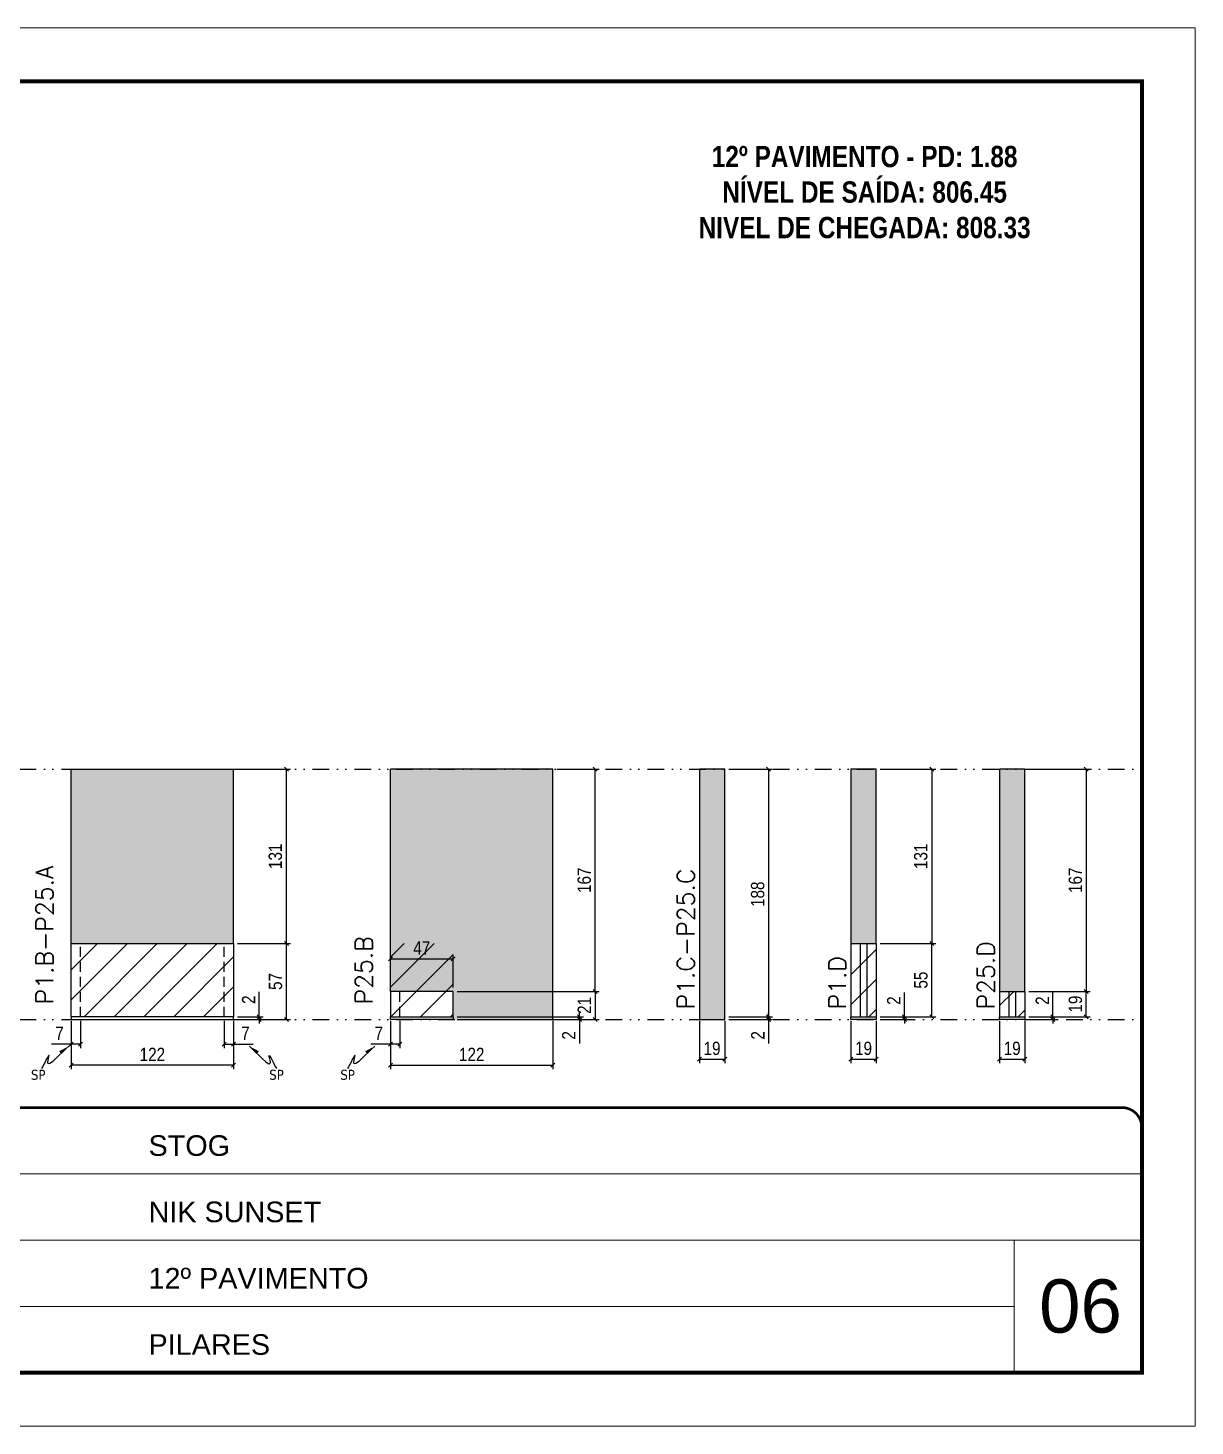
# Model space of a CAD drawing. Extents: x 808 to 7089, y -98 to 17032.
# Drawn here: x 3015 to 3892, y 14834 to 15884 of the extents above; entities that cross this region are included whole.
import ezdxf

# ---------------------------------------------------------------- set-up
doc = ezdxf.new("R2010")
doc.units = 0
for name, pattern in [('CONTINUO', [0]), ('DASHED', [0.75, 0.5, -0.25]), ('DIVIDE2', [0.625, 0.25, -0.125, 0, -0.125, 0, -0.125]), ('HIDDEN', [0.375, 0.25, -0.125])]:
    doc.linetypes.add(name, pattern=pattern)
for name, color, linetype, lineweight in [('CARIMBO', 255, 'Continuous', 9), ('Folhas', 255, 'Continuous', 9), ('REAPROVEITAMENTO', 251, 'Continuous', 9), ('SARRAFO DE PRESSAO', 251, 'DASHED', 9), ('Texto Seção', 7, 'Continuous', 15)]:
    doc.layers.add(name, color=color, linetype=linetype, lineweight=lineweight)
for name, color, linetype in [('COTA', 241, 'Continuous'), ('NOMENCLATURA', 7, 'Continuous'), ('Nível', 160, 'Continuous'), ('Painéis', 200, 'Continuous'), ('SARR_2.2x7', 40, 'Continuous'), ('Sarrafo de Pressão', 42, 'HIDDEN'), ('texto', 7, 'Continuous')]:
    doc.layers.add(name, color=color, linetype=linetype)
doc.styles.add('ARIAL', font='arial.ttf')
doc.styles.add('COTA TECNICA', font='techl___.ttf', dxfattribs={"height": 10})
doc.styles.add('COTA TECNICA-50', font='techl___.ttf', dxfattribs={"height": 10})
doc.styles.add('REGUA-120', font='ROMANS.shx', dxfattribs={"height": 15})
doc.styles.add('ROMANC', font='techb___.ttf', dxfattribs={"height": 2.5})
doc.styles.get("Standard").update_dxf_attribs({"font": 'arial.ttf'})
doc.dimstyles.new('COTA PAINEL-50', dxfattribs={"dimtxt": 10, "dimasz": 3, "dimexe": 3, "dimexo": 3, "dimgap": 3, "dimtad": 1, "dimdec": 1, "dimzin": 12, "dimdsep": 46, "dimtxsty": 'COTA TECNICA-50', "dimblk1": 'OBLIQUE', "dimblk2": 'OBLIQUE', "dimsah": 1, "dimcen": 0.9, "dimclrd": 4, "dimclre": 4, "dimclrt": 240, "dimadec": 1, "dimazin": 3, "dimtfac": 1, "dimtdec": 1, "dimtmove": 0, "dimatfit": 3, "dimfxl": 1, "dimtolj": 1, "dimtzin": 12, "dimarcsym": 0})
doc.dimstyles.new('PAINEL', dxfattribs={"dimtxt": 10, "dimasz": 3, "dimexe": 3, "dimexo": 3, "dimgap": 3, "dimtad": 1, "dimdec": 1, "dimzin": 12, "dimdsep": 46, "dimtxsty": 'COTA TECNICA', "dimblk1": 'OBLIQUE', "dimblk2": 'OBLIQUE', "dimsah": 1, "dimcen": 0.9, "dimclrd": 4, "dimclre": 4, "dimclrt": 240, "dimadec": 1, "dimazin": 3, "dimtfac": 1, "dimtdec": 1, "dimtmove": 0, "dimatfit": 3, "dimfxl": 1, "dimtolj": 1, "dimtzin": 12, "dimarcsym": 0})
doc.dimstyles.get("Standard").update_dxf_attribs({"dimtxt": 0.18, "dimasz": 0.18, "dimexe": 0.18, "dimexo": 0.0625, "dimgap": 0.09, "dimtad": 0, "dimtih": 1, "dimtoh": 1, "dimdec": 4, "dimzin": 0, "dimdsep": 46, "dimtxsty": 'Standard', "dimcen": 0.09, "dimadec": 0, "dimazin": 0, "dimtfac": 1, "dimtdec": 4, "dimtofl": 0, "dimtmove": 0, "dimatfit": 3, "dimfxl": 1, "dimtolj": 1, "dimtzin": 0, "dimarcsym": 0})

# ---------------------------------------------------------------- blocks, each defined once
blk = doc.blocks.new('9999999999')
at = {"color": 30, "linetype": 'CONTINUO'}
for p, q in [((98564.6, 34379.6), (99584, 34379.6)), ((98564.6, 34329.8), (99488, 34329.8)), ((99584, 34329.8), (99488, 34329.8)), ((99488, 34329.8), (99488, 34230.2)), ((98564.6, 34280), (99488, 34280))]:
    blk.add_line(p, q, dxfattribs=at)
at = {"color": 30, "linetype": 'CONTINUO', "const_width": 2}
blk.add_lwpolyline([(99584, 34230.2), (99584, 34414.4, 0.414214), (99569, 34429.4), (98229, 34429.4, 0.414214), (98214, 34414.4), (98214, 34245.2, 0.414214), (98229, 34230.2), (99584, 34230.2)], format="xyb", dxfattribs=at)
at = {"layer": 'Folhas'}
blk.add_lwpolyline([(98139, 34190.2), (99624, 34190.2), (99624, 35240.2), (98139, 35240.2)], close=True, dxfattribs=at)
at = {"layer": 'Folhas', "color": 30, "const_width": 3}
blk.add_lwpolyline([(98214, 34230.2), (99584, 34230.2), (99584, 35200.2), (98214, 35200.2)], close=True, dxfattribs=at)
at = {"color": 7, "linetype": 'Continuous', "ltscale": 5, "style": 'ARIAL'}
for s, height, p in [('STOG', 15.48, (98837.7, 34393.1)), ('NIK SUNSET', 15.48, (98837.7, 34343.3)), ('12º PAVIMENTO', 15.483, (98837.7, 34293.5)), ('PILARES', 15.48, (98837.7, 34243.7))]:
    blk.add_text(s, height=height, dxfattribs=at).set_placement(p)
blk = doc.blocks.new('_Oblique')
at = {"color": 0, "linetype": 'ByBlock', "lineweight": -2}
blk.add_line((-0.5, -0.5), (0.5, 0.5), dxfattribs=at)
blk = doc.blocks.new('*D48')
at = {"layer": 'COTA', "color": 4, "lineweight": -2, "transparency": 16777216}
for p, q in [((3744.8, 15138.3), (3744.8, 15106.4)), ((3763.8, 15138.3), (3763.8, 15106.4)), ((3744.8, 15109.4), (3763.8, 15109.4))]:
    blk.add_line(p, q, dxfattribs=at)
at = {"layer": 'Defpoints', "color": 0, "transparency": 16777216}
for p in [(3744.8, 15141.3), (3763.8, 15141.3), (3763.8, 15109.4)]:
    blk.add_point(p, dxfattribs=at)
at = {"layer": 'COTA', "color": 4, "lineweight": -2, "transparency": 16777216, "xscale": 3, "yscale": 3, "zscale": 3, "rotation": 180}
blk.add_blockref('_Oblique', (3744.8, 15109.4), dxfattribs=at)
at = {"layer": 'COTA', "color": 4, "lineweight": -2, "transparency": 16777216, "xscale": 3, "yscale": 3, "zscale": 3}
blk.add_blockref('_Oblique', (3763.8, 15109.4), dxfattribs=at)
at = {"layer": 'COTA', "color": 240, "transparency": 16777216, "insert": (3754.3, 15117.5), "char_height": 10, "attachment_point": 5, "style": 'COTA TECNICA'}
blk.add_mtext('\\A1;19', dxfattribs=at)
blk = doc.blocks.new('*D49')
at = {"layer": 'COTA', "color": 4, "lineweight": -2, "transparency": 16777216}
for p, q in [((3784.9, 15141.3), (3784.9, 15159.4)), ((3766.8, 15141.3), (3787.9, 15141.3)), ((3784.9, 15139.3), (3784.9, 15141.3)), ((3766.8, 15139.3), (3787.9, 15139.3)), ((3784.9, 15139.3), (3784.9, 15136.3))]:
    blk.add_line(p, q, dxfattribs=at)
at = {"layer": 'Defpoints', "color": 0, "transparency": 16777216}
for p in [(3763.8, 15141.3), (3784.9, 15141.3), (3763.8, 15139.3)]:
    blk.add_point(p, dxfattribs=at)
at = {"layer": 'COTA', "color": 4, "lineweight": -2, "transparency": 16777216, "xscale": 3, "yscale": 3, "zscale": 3}
for p, rotation in [((3784.9, 15141.3), 270), ((3784.9, 15139.3), 90)]:
    blk.add_blockref('_Oblique', p, dxfattribs=dict(at, rotation=rotation))
at = {"layer": 'COTA', "color": 240, "transparency": 16777216, "insert": (3776.9, 15153.4), "char_height": 10, "attachment_point": 5, "rotation": 90, "style": 'COTA TECNICA-50'}
blk.add_mtext('\\A1;2', dxfattribs=at)
blk = doc.blocks.new('*D52')
at = {"layer": 'COTA', "color": 4, "lineweight": -2, "transparency": 16777216}
for p, q in [((3766.8, 15160.3), (3812.9, 15160.3)), ((3809.9, 15141.3), (3809.9, 15160.3)), ((3766.8, 15141.3), (3812.9, 15141.3))]:
    blk.add_line(p, q, dxfattribs=at)
at = {"layer": 'Defpoints', "color": 0, "transparency": 16777216}
for p in [(3763.8, 15160.3), (3809.9, 15160.3), (3763.8, 15141.3)]:
    blk.add_point(p, dxfattribs=at)
at = {"layer": 'COTA', "color": 4, "lineweight": -2, "transparency": 16777216, "xscale": 3, "yscale": 3, "zscale": 3}
for p, rotation in [((3809.9, 15160.3), 90), ((3809.9, 15141.3), 270)]:
    blk.add_blockref('_Oblique', p, dxfattribs=dict(at, rotation=rotation))
at = {"layer": 'COTA', "color": 240, "transparency": 16777216, "insert": (3801.8, 15150.8), "char_height": 10, "attachment_point": 5, "rotation": 90, "style": 'COTA TECNICA-50'}
blk.add_mtext('\\A1;19', dxfattribs=at)
blk = doc.blocks.new('*D50')
at = {"layer": 'COTA', "color": 4, "lineweight": -2, "transparency": 16777216}
for p, q in [((3766.8, 15327.3), (3812.9, 15327.3)), ((3809.9, 15327.3), (3809.9, 15160.3)), ((3766.8, 15160.3), (3812.9, 15160.3))]:
    blk.add_line(p, q, dxfattribs=at)
at = {"layer": 'Defpoints', "color": 0, "transparency": 16777216}
for p in [(3763.8, 15327.3), (3763.8, 15160.3), (3809.9, 15160.3)]:
    blk.add_point(p, dxfattribs=at)
at = {"layer": 'COTA', "color": 4, "lineweight": -2, "transparency": 16777216, "xscale": 3, "yscale": 3, "zscale": 3}
for p, rotation in [((3809.9, 15327.3), 90), ((3809.9, 15160.3), 270)]:
    blk.add_blockref('_Oblique', p, dxfattribs=dict(at, rotation=rotation))
at = {"layer": 'COTA', "color": 240, "transparency": 16777216, "insert": (3801.8, 15243.8), "char_height": 10, "attachment_point": 5, "rotation": 90, "style": 'COTA TECNICA'}
blk.add_mtext('\\A1;167', dxfattribs=at)
blk = doc.blocks.new('*D111')
at = {"layer": 'COTA', "color": 4, "lineweight": -2, "transparency": 16777216}
for p, q in [((3047.3, 15138.3), (3047.3, 15102)), ((3169.3, 15138.3), (3169.3, 15102)), ((3169.3, 15105), (3047.3, 15105))]:
    blk.add_line(p, q, dxfattribs=at)
at = {"layer": 'Defpoints', "color": 0, "transparency": 16777216}
for p in [(3047.3, 15141.3), (3169.3, 15141.3), (3047.3, 15105)]:
    blk.add_point(p, dxfattribs=at)
at = {"layer": 'COTA', "color": 4, "lineweight": -2, "transparency": 16777216, "xscale": 3, "yscale": 3, "zscale": 3, "rotation": 180}
blk.add_blockref('_Oblique', (3047.3, 15105), dxfattribs=at)
at = {"layer": 'COTA', "color": 4, "lineweight": -2, "transparency": 16777216, "xscale": 3, "yscale": 3, "zscale": 3}
blk.add_blockref('_Oblique', (3169.3, 15105), dxfattribs=at)
at = {"layer": 'COTA', "color": 240, "transparency": 16777216, "insert": (3108.3, 15113), "char_height": 10, "attachment_point": 5, "style": 'COTA TECNICA'}
blk.add_mtext('\\A1;122', dxfattribs=at)
blk = doc.blocks.new('*D112')
at = {"layer": 'COTA', "color": 4, "lineweight": -2, "transparency": 16777216}
for p, q in [((3162.3, 15138.3), (3162.3, 15117.8)), ((3169.3, 15136.3), (3169.3, 15117.8)), ((3162.3, 15120.8), (3169.3, 15120.8)), ((3169.3, 15120.8), (3184, 15120.8))]:
    blk.add_line(p, q, dxfattribs=at)
at = {"layer": 'Defpoints', "color": 0, "transparency": 16777216}
for p in [(3162.3, 15141.3), (3169.3, 15139.3), (3169.3, 15120.8)]:
    blk.add_point(p, dxfattribs=at)
at = {"layer": 'COTA', "color": 4, "lineweight": -2, "transparency": 16777216, "xscale": 3, "yscale": 3, "zscale": 3, "rotation": 180}
blk.add_blockref('_Oblique', (3162.3, 15120.8), dxfattribs=at)
at = {"layer": 'COTA', "color": 4, "lineweight": -2, "transparency": 16777216, "xscale": 3, "yscale": 3, "zscale": 3}
blk.add_blockref('_Oblique', (3169.3, 15120.8), dxfattribs=at)
at = {"layer": 'COTA', "color": 240, "transparency": 16777216, "insert": (3178.2, 15128.9), "char_height": 10, "attachment_point": 5, "style": 'COTA TECNICA-50'}
blk.add_mtext('\\A1;7', dxfattribs=at)
blk = doc.blocks.new('*D113')
at = {"layer": 'COTA', "color": 4, "lineweight": -2, "transparency": 16777216}
for p, q in [((3047.3, 15136.3), (3047.3, 15117.8)), ((3054.3, 15138.3), (3054.3, 15117.8)), ((3047.3, 15120.8), (3032.6, 15120.8)), ((3054.3, 15120.8), (3047.3, 15120.8))]:
    blk.add_line(p, q, dxfattribs=at)
at = {"layer": 'Defpoints', "color": 0, "transparency": 16777216}
for p in [(3054.3, 15141.3), (3047.3, 15139.3), (3047.3, 15120.8)]:
    blk.add_point(p, dxfattribs=at)
at = {"layer": 'COTA', "color": 4, "lineweight": -2, "transparency": 16777216, "xscale": 3, "yscale": 3, "zscale": 3, "rotation": 180}
blk.add_blockref('_Oblique', (3047.3, 15120.8), dxfattribs=at)
at = {"layer": 'COTA', "color": 4, "lineweight": -2, "transparency": 16777216, "xscale": 3, "yscale": 3, "zscale": 3}
blk.add_blockref('_Oblique', (3054.3, 15120.8), dxfattribs=at)
at = {"layer": 'COTA', "color": 240, "transparency": 16777216, "insert": (3038.5, 15128.9), "char_height": 10, "attachment_point": 5, "style": 'COTA TECNICA-50'}
blk.add_mtext('\\A1;7', dxfattribs=at)
blk = doc.blocks.new('*D114')
at = {"layer": 'COTA', "color": 4, "linetype": 'ByBlock', "lineweight": -2, "transparency": 16777216}
for p, q in [((3172.3, 15196.3), (3212, 15196.3)), ((3209, 15139.3), (3209, 15196.3)), ((3172.3, 15139.3), (3212, 15139.3))]:
    blk.add_line(p, q, dxfattribs=at)
at = {"layer": 'Defpoints', "color": 0, "linetype": 'ByBlock', "transparency": 16777216}
for p in [(3169.3, 15196.3), (3209, 15196.3), (3169.3, 15139.3)]:
    blk.add_point(p, dxfattribs=at)
at = {"layer": 'COTA', "color": 4, "linetype": 'ByBlock', "lineweight": -2, "transparency": 16777216, "xscale": 3, "yscale": 3, "zscale": 3}
for p, rotation in [((3209, 15196.3), 90), ((3209, 15139.3), 270)]:
    blk.add_blockref('_Oblique', p, dxfattribs=dict(at, rotation=rotation))
at = {"layer": 'COTA', "color": 240, "linetype": 'ByBlock', "transparency": 16777216, "insert": (3200.8, 15167.8), "char_height": 10, "attachment_point": 5, "rotation": 90, "style": 'COTA TECNICA'}
blk.add_mtext('\\A1;57', dxfattribs=at)
blk = doc.blocks.new('*D115')
at = {"layer": 'COTA', "color": 4, "lineweight": -2, "transparency": 16777216}
for p, q in [((3188.6, 15141.3), (3188.6, 15160.1)), ((3172.3, 15141.3), (3191.6, 15141.3)), ((3188.6, 15139.3), (3188.6, 15141.3)), ((3172.3, 15139.3), (3191.6, 15139.3)), ((3188.6, 15139.3), (3188.6, 15136.3))]:
    blk.add_line(p, q, dxfattribs=at)
at = {"layer": 'Defpoints', "color": 0, "transparency": 16777216}
for p in [(3169.3, 15141.3), (3169.3, 15139.3), (3188.6, 15139.3)]:
    blk.add_point(p, dxfattribs=at)
at = {"layer": 'COTA', "color": 4, "lineweight": -2, "transparency": 16777216, "xscale": 3, "yscale": 3, "zscale": 3}
for p, rotation in [((3188.6, 15141.3), 270), ((3188.6, 15139.3), 90)]:
    blk.add_blockref('_Oblique', p, dxfattribs=dict(at, rotation=rotation))
at = {"layer": 'COTA', "color": 240, "transparency": 16777216, "insert": (3180.6, 15154.1), "char_height": 10, "attachment_point": 5, "rotation": 90, "style": 'COTA TECNICA-50'}
blk.add_mtext('\\A1;2', dxfattribs=at)
blk = doc.blocks.new('*D116')
at = {"layer": 'COTA', "color": 4, "linetype": 'ByBlock', "lineweight": -2, "transparency": 16777216}
for p, q in [((3172.3, 15196.3), (3212, 15196.3)), ((3209, 15139.3), (3209, 15196.3)), ((3172.3, 15139.3), (3212, 15139.3))]:
    blk.add_line(p, q, dxfattribs=at)
at = {"layer": 'Defpoints', "color": 0, "linetype": 'ByBlock', "transparency": 16777216}
for p in [(3169.3, 15196.3), (3209, 15196.3), (3169.3, 15139.3)]:
    blk.add_point(p, dxfattribs=at)
at = {"layer": 'COTA', "color": 4, "linetype": 'ByBlock', "lineweight": -2, "transparency": 16777216, "xscale": 3, "yscale": 3, "zscale": 3}
for p, rotation in [((3209, 15196.3), 90), ((3209, 15139.3), 270)]:
    blk.add_blockref('_Oblique', p, dxfattribs=dict(at, rotation=rotation))
at = {"layer": 'COTA', "color": 240, "linetype": 'ByBlock', "transparency": 16777216, "insert": (3200.8, 15167.8), "char_height": 10, "attachment_point": 5, "rotation": 90, "style": 'COTA TECNICA'}
blk.add_mtext('\\A1;57', dxfattribs=at)
blk = doc.blocks.new('*D117')
at = {"layer": 'COTA', "color": 4, "lineweight": -2, "transparency": 16777216}
for p, q in [((3138.3, 15327.3), (3212, 15327.3)), ((3209, 15196.3), (3209, 15327.3)), ((3172.3, 15196.3), (3212, 15196.3))]:
    blk.add_line(p, q, dxfattribs=at)
at = {"layer": 'Defpoints', "color": 0, "transparency": 16777216}
for p in [(3135.3, 15327.3), (3209, 15327.3), (3169.3, 15196.3)]:
    blk.add_point(p, dxfattribs=at)
at = {"layer": 'COTA', "color": 4, "lineweight": -2, "transparency": 16777216, "xscale": 3, "yscale": 3, "zscale": 3}
for p, rotation in [((3209, 15327.3), 90), ((3209, 15196.3), 270)]:
    blk.add_blockref('_Oblique', p, dxfattribs=dict(at, rotation=rotation))
at = {"layer": 'COTA', "color": 240, "transparency": 16777216, "insert": (3200.7, 15261.8), "char_height": 10, "attachment_point": 5, "rotation": 90, "style": 'COTA TECNICA-50'}
blk.add_mtext('\\A1;131', dxfattribs=at)
blk = doc.blocks.new('*D118')
at = {"layer": 'COTA', "color": 4, "lineweight": -2, "transparency": 16777216}
for p, q in [((3287.2, 15138.3), (3287.2, 15102)), ((3409.2, 15138.3), (3409.2, 15102)), ((3287.2, 15105), (3409.2, 15105))]:
    blk.add_line(p, q, dxfattribs=at)
at = {"layer": 'Defpoints', "color": 0, "transparency": 16777216}
for p in [(3287.2, 15141.3), (3409.2, 15141.3), (3409.2, 15105)]:
    blk.add_point(p, dxfattribs=at)
at = {"layer": 'COTA', "color": 4, "lineweight": -2, "transparency": 16777216, "xscale": 3, "yscale": 3, "zscale": 3, "rotation": 180}
blk.add_blockref('_Oblique', (3287.2, 15105), dxfattribs=at)
at = {"layer": 'COTA', "color": 4, "lineweight": -2, "transparency": 16777216, "xscale": 3, "yscale": 3, "zscale": 3}
blk.add_blockref('_Oblique', (3409.2, 15105), dxfattribs=at)
at = {"layer": 'COTA', "color": 240, "transparency": 16777216, "insert": (3348.2, 15113), "char_height": 10, "attachment_point": 5, "style": 'COTA TECNICA'}
blk.add_mtext('\\A1;122', dxfattribs=at)
blk = doc.blocks.new('*D119')
at = {"layer": 'COTA', "color": 4, "lineweight": -2, "transparency": 16777216}
for p, q in [((3287.2, 15136.3), (3287.2, 15117.8)), ((3294.2, 15138.3), (3294.2, 15117.8)), ((3287.2, 15120.8), (3272.5, 15120.8)), ((3294.2, 15120.8), (3287.2, 15120.8))]:
    blk.add_line(p, q, dxfattribs=at)
at = {"layer": 'Defpoints', "color": 0, "transparency": 16777216}
for p in [(3294.2, 15141.3), (3287.2, 15139.3), (3287.2, 15120.8)]:
    blk.add_point(p, dxfattribs=at)
at = {"layer": 'COTA', "color": 4, "lineweight": -2, "transparency": 16777216, "xscale": 3, "yscale": 3, "zscale": 3, "rotation": 180}
blk.add_blockref('_Oblique', (3287.2, 15120.8), dxfattribs=at)
at = {"layer": 'COTA', "color": 4, "lineweight": -2, "transparency": 16777216, "xscale": 3, "yscale": 3, "zscale": 3}
blk.add_blockref('_Oblique', (3294.2, 15120.8), dxfattribs=at)
at = {"layer": 'COTA', "color": 240, "transparency": 16777216, "insert": (3278.4, 15128.9), "char_height": 10, "attachment_point": 5, "style": 'COTA TECNICA-50'}
blk.add_mtext('\\A1;7', dxfattribs=at)
blk = doc.blocks.new('*D1116')
at = {"layer": 'COTA', "color": 4, "lineweight": -2, "transparency": 16777216}
for p, q in [((3412.2, 15327.3), (3443.9, 15327.3)), ((3440.9, 15160.3), (3440.9, 15327.3)), ((3337.2, 15160.3), (3443.9, 15160.3))]:
    blk.add_line(p, q, dxfattribs=at)
at = {"layer": 'Defpoints', "color": 0, "transparency": 16777216}
for p in [(3409.2, 15327.3), (3440.9, 15327.3), (3334.2, 15160.3)]:
    blk.add_point(p, dxfattribs=at)
at = {"layer": 'COTA', "color": 4, "lineweight": -2, "transparency": 16777216, "xscale": 3, "yscale": 3, "zscale": 3}
for p, rotation in [((3440.9, 15327.3), 90), ((3440.9, 15160.3), 270)]:
    blk.add_blockref('_Oblique', p, dxfattribs=dict(at, rotation=rotation))
at = {"layer": 'COTA', "color": 240, "transparency": 16777216, "insert": (3432.8, 15243.8), "char_height": 10, "attachment_point": 5, "rotation": 90, "style": 'COTA TECNICA'}
blk.add_mtext('\\A1;167', dxfattribs=at)
blk = doc.blocks.new('*D1117')
at = {"layer": 'COTA', "color": 4, "lineweight": -2, "transparency": 16777216}
for p, q in [((3337.2, 15160.3), (3443.9, 15160.3)), ((3440.9, 15160.3), (3440.9, 15139.3)), ((3337.2, 15139.3), (3443.9, 15139.3))]:
    blk.add_line(p, q, dxfattribs=at)
at = {"layer": 'Defpoints', "color": 0, "transparency": 16777216}
for p in [(3334.2, 15160.3), (3334.2, 15139.3), (3440.9, 15139.3)]:
    blk.add_point(p, dxfattribs=at)
at = {"layer": 'COTA', "color": 4, "lineweight": -2, "transparency": 16777216, "xscale": 3, "yscale": 3, "zscale": 3}
for p, rotation in [((3440.9, 15160.3), 90), ((3440.9, 15139.3), 270)]:
    blk.add_blockref('_Oblique', p, dxfattribs=dict(at, rotation=rotation))
at = {"layer": 'COTA', "color": 240, "transparency": 16777216, "insert": (3432.8, 15149.8), "char_height": 10, "attachment_point": 5, "rotation": 90, "style": 'COTA TECNICA'}
blk.add_mtext('\\A1;21', dxfattribs=at)
blk = doc.blocks.new('*D1118')
at = {"layer": 'COTA', "color": 4, "lineweight": -2, "transparency": 16777216}
for p, q in [((3337.2, 15141.3), (3432.1, 15141.3)), ((3429.1, 15141.3), (3429.1, 15144.3)), ((3429.1, 15141.3), (3429.1, 15139.3)), ((3337.2, 15139.3), (3432.1, 15139.3)), ((3429.1, 15139.3), (3429.1, 15121.2))]:
    blk.add_line(p, q, dxfattribs=at)
at = {"layer": 'Defpoints', "color": 0, "transparency": 16777216}
for p in [(3334.2, 15141.3), (3334.2, 15139.3), (3429.1, 15139.3)]:
    blk.add_point(p, dxfattribs=at)
at = {"layer": 'COTA', "color": 4, "lineweight": -2, "transparency": 16777216, "xscale": 3, "yscale": 3, "zscale": 3}
for p, rotation in [((3429.1, 15141.3), 270), ((3429.1, 15139.3), 90)]:
    blk.add_blockref('_Oblique', p, dxfattribs=dict(at, rotation=rotation))
at = {"layer": 'COTA', "color": 240, "transparency": 16777216, "insert": (3421.1, 15127.3), "char_height": 10, "attachment_point": 5, "rotation": 90, "style": 'COTA TECNICA'}
blk.add_mtext('\\A1;2', dxfattribs=at)
blk = doc.blocks.new('*D1119')
at = {"layer": 'COTA', "color": 4, "lineweight": -2, "transparency": 16777216}
for p, q in [((3287.2, 15163.3), (3287.2, 15187.9)), ((3287.2, 15184.9), (3334.2, 15184.9)), ((3334.2, 15163.3), (3334.2, 15187.9))]:
    blk.add_line(p, q, dxfattribs=at)
at = {"layer": 'Defpoints', "color": 0, "transparency": 16777216}
for p in [(3334.2, 15184.9), (3287.2, 15160.3), (3334.2, 15160.3)]:
    blk.add_point(p, dxfattribs=at)
at = {"layer": 'COTA', "color": 4, "lineweight": -2, "transparency": 16777216, "xscale": 3, "yscale": 3, "zscale": 3, "rotation": 180}
blk.add_blockref('_Oblique', (3287.2, 15184.9), dxfattribs=at)
at = {"layer": 'COTA', "color": 4, "lineweight": -2, "transparency": 16777216, "xscale": 3, "yscale": 3, "zscale": 3}
blk.add_blockref('_Oblique', (3334.2, 15184.9), dxfattribs=at)
at = {"layer": 'COTA', "color": 240, "transparency": 16777216, "insert": (3310.7, 15193), "char_height": 10, "attachment_point": 5, "style": 'COTA TECNICA'}
blk.add_mtext('\\A1;47', dxfattribs=at)
blk = doc.blocks.new('*D1120')
at = {"layer": 'COTA', "color": 4, "lineweight": -2, "transparency": 16777216}
for p, q in [((3519.3, 15138.3), (3519.3, 15106.4)), ((3538.3, 15138.3), (3538.3, 15106.4)), ((3519.3, 15109.4), (3538.3, 15109.4))]:
    blk.add_line(p, q, dxfattribs=at)
at = {"layer": 'Defpoints', "color": 0, "transparency": 16777216}
for p in [(3519.3, 15141.3), (3538.3, 15141.3), (3538.3, 15109.4)]:
    blk.add_point(p, dxfattribs=at)
at = {"layer": 'COTA', "color": 4, "lineweight": -2, "transparency": 16777216, "xscale": 3, "yscale": 3, "zscale": 3, "rotation": 180}
blk.add_blockref('_Oblique', (3519.3, 15109.4), dxfattribs=at)
at = {"layer": 'COTA', "color": 4, "lineweight": -2, "transparency": 16777216, "xscale": 3, "yscale": 3, "zscale": 3}
blk.add_blockref('_Oblique', (3538.3, 15109.4), dxfattribs=at)
at = {"layer": 'COTA', "color": 240, "transparency": 16777216, "insert": (3528.8, 15117.5), "char_height": 10, "attachment_point": 5, "style": 'COTA TECNICA'}
blk.add_mtext('\\A1;19', dxfattribs=at)
blk = doc.blocks.new('*D1121')
at = {"layer": 'COTA', "color": 4, "lineweight": -2, "transparency": 16777216}
for p, q in [((3541.3, 15141.3), (3574.2, 15141.3)), ((3571.2, 15141.3), (3571.2, 15144.3)), ((3571.2, 15141.3), (3571.2, 15139.3)), ((3541.3, 15139.3), (3574.2, 15139.3)), ((3571.2, 15139.3), (3571.2, 15121.2))]:
    blk.add_line(p, q, dxfattribs=at)
at = {"layer": 'Defpoints', "color": 0, "transparency": 16777216}
for p in [(3538.3, 15141.3), (3538.3, 15139.3), (3571.2, 15139.3)]:
    blk.add_point(p, dxfattribs=at)
at = {"layer": 'COTA', "color": 4, "lineweight": -2, "transparency": 16777216, "xscale": 3, "yscale": 3, "zscale": 3}
for p, rotation in [((3571.2, 15141.3), 270), ((3571.2, 15139.3), 90)]:
    blk.add_blockref('_Oblique', p, dxfattribs=dict(at, rotation=rotation))
at = {"layer": 'COTA', "color": 240, "transparency": 16777216, "insert": (3563.2, 15127.3), "char_height": 10, "attachment_point": 5, "rotation": 90, "style": 'COTA TECNICA-50'}
blk.add_mtext('\\A1;2', dxfattribs=at)
blk = doc.blocks.new('*D1122')
at = {"layer": 'COTA', "color": 4, "lineweight": -2, "transparency": 16777216}
for p, q in [((3541.3, 15327.3), (3574.2, 15327.3)), ((3571.2, 15327.3), (3571.2, 15139.3)), ((3541.3, 15139.3), (3574.2, 15139.3))]:
    blk.add_line(p, q, dxfattribs=at)
at = {"layer": 'Defpoints', "color": 0, "transparency": 16777216}
for p in [(3538.3, 15327.3), (3538.3, 15139.3), (3571.2, 15139.3)]:
    blk.add_point(p, dxfattribs=at)
at = {"layer": 'COTA', "color": 4, "lineweight": -2, "transparency": 16777216, "xscale": 3, "yscale": 3, "zscale": 3}
for p, rotation in [((3571.2, 15327.3), 90), ((3571.2, 15139.3), 270)]:
    blk.add_blockref('_Oblique', p, dxfattribs=dict(at, rotation=rotation))
at = {"layer": 'COTA', "color": 240, "transparency": 16777216, "insert": (3563.1, 15233.3), "char_height": 10, "attachment_point": 5, "rotation": 90, "style": 'COTA TECNICA'}
blk.add_mtext('\\A1;188', dxfattribs=at)
blk = doc.blocks.new('*D1123')
at = {"layer": 'COTA', "color": 4, "lineweight": -2, "transparency": 16777216}
for p, q in [((3633.1, 15138.3), (3633.1, 15106.4)), ((3652.1, 15138.3), (3652.1, 15106.4)), ((3633.1, 15109.4), (3652.1, 15109.4))]:
    blk.add_line(p, q, dxfattribs=at)
at = {"layer": 'Defpoints', "color": 0, "transparency": 16777216}
for p in [(3633.1, 15141.3), (3652.1, 15141.3), (3652.1, 15109.4)]:
    blk.add_point(p, dxfattribs=at)
at = {"layer": 'COTA', "color": 4, "lineweight": -2, "transparency": 16777216, "xscale": 3, "yscale": 3, "zscale": 3, "rotation": 180}
blk.add_blockref('_Oblique', (3633.1, 15109.4), dxfattribs=at)
at = {"layer": 'COTA', "color": 4, "lineweight": -2, "transparency": 16777216, "xscale": 3, "yscale": 3, "zscale": 3}
blk.add_blockref('_Oblique', (3652.1, 15109.4), dxfattribs=at)
at = {"layer": 'COTA', "color": 240, "transparency": 16777216, "insert": (3642.6, 15117.5), "char_height": 10, "attachment_point": 5, "style": 'COTA TECNICA'}
blk.add_mtext('\\A1;19', dxfattribs=at)
blk = doc.blocks.new('*D1124')
at = {"layer": 'COTA', "color": 4, "lineweight": -2, "transparency": 16777216}
for p, q in [((3673.3, 15141.3), (3673.3, 15159.4)), ((3655.1, 15141.3), (3676.3, 15141.3)), ((3673.3, 15139.3), (3673.3, 15141.3)), ((3655.1, 15139.3), (3676.3, 15139.3)), ((3673.3, 15139.3), (3673.3, 15136.3))]:
    blk.add_line(p, q, dxfattribs=at)
at = {"layer": 'Defpoints', "color": 0, "transparency": 16777216}
for p in [(3652.1, 15141.3), (3673.3, 15141.3), (3652.1, 15139.3)]:
    blk.add_point(p, dxfattribs=at)
at = {"layer": 'COTA', "color": 4, "lineweight": -2, "transparency": 16777216, "xscale": 3, "yscale": 3, "zscale": 3}
for p, rotation in [((3673.3, 15141.3), 270), ((3673.3, 15139.3), 90)]:
    blk.add_blockref('_Oblique', p, dxfattribs=dict(at, rotation=rotation))
at = {"layer": 'COTA', "color": 240, "transparency": 16777216, "insert": (3665.3, 15153.4), "char_height": 10, "attachment_point": 5, "rotation": 90, "style": 'COTA TECNICA-50'}
blk.add_mtext('\\A1;2', dxfattribs=at)
blk = doc.blocks.new('*D1125')
at = {"layer": 'COTA', "color": 4, "lineweight": -2, "transparency": 16777216}
for p, q in [((3655.1, 15196.3), (3696.8, 15196.3)), ((3693.8, 15141.3), (3693.8, 15196.3)), ((3655.1, 15141.3), (3696.8, 15141.3))]:
    blk.add_line(p, q, dxfattribs=at)
at = {"layer": 'Defpoints', "color": 0, "transparency": 16777216}
for p in [(3652.1, 15196.3), (3693.8, 15196.3), (3652.1, 15141.3)]:
    blk.add_point(p, dxfattribs=at)
at = {"layer": 'COTA', "color": 4, "lineweight": -2, "transparency": 16777216, "xscale": 3, "yscale": 3, "zscale": 3}
for p, rotation in [((3693.8, 15196.3), 90), ((3693.8, 15141.3), 270)]:
    blk.add_blockref('_Oblique', p, dxfattribs=dict(at, rotation=rotation))
at = {"layer": 'COTA', "color": 240, "transparency": 16777216, "insert": (3685.7, 15168.8), "char_height": 10, "attachment_point": 5, "rotation": 90, "style": 'COTA TECNICA-50'}
blk.add_mtext('\\A1;55', dxfattribs=at)
blk = doc.blocks.new('*D1126')
at = {"layer": 'COTA', "color": 4, "lineweight": -2, "transparency": 16777216}
for p, q in [((3655.1, 15327.3), (3696.8, 15327.3)), ((3693.8, 15327.3), (3693.8, 15196.3)), ((3655.1, 15196.3), (3696.8, 15196.3))]:
    blk.add_line(p, q, dxfattribs=at)
at = {"layer": 'Defpoints', "color": 0, "transparency": 16777216}
for p in [(3652.1, 15327.3), (3652.1, 15196.3), (3693.8, 15196.3)]:
    blk.add_point(p, dxfattribs=at)
at = {"layer": 'COTA', "color": 4, "lineweight": -2, "transparency": 16777216, "xscale": 3, "yscale": 3, "zscale": 3}
for p, rotation in [((3693.8, 15327.3), 90), ((3693.8, 15196.3), 270)]:
    blk.add_blockref('_Oblique', p, dxfattribs=dict(at, rotation=rotation))
at = {"layer": 'COTA', "color": 240, "transparency": 16777216, "insert": (3685.6, 15261.8), "char_height": 10, "attachment_point": 5, "rotation": 90, "style": 'COTA TECNICA'}
blk.add_mtext('\\A1;131', dxfattribs=at)

msp = doc.modelspace()

# ---------------------------------------------------------------- hatches: boundary and pattern name
at = {"layer": 'COTA', "linetype": 'ByBlock'}
h = msp.add_hatch(dxfattribs=at)
h.set_pattern_fill('AR-CONC', color=256, scale=0.03)
h.paths.add_polyline_path([(3047.32, 15327.32), (3047.32, 15196.32), (3169.32, 15196.32), (3169.32, 15327.32)])
h = msp.add_hatch(dxfattribs=at)
h.set_pattern_fill('AR-CONC', color=256, scale=0.03)
h.paths.add_polyline_path([(3287.22, 15160.32), (3334.22, 15160.32), (3334.22, 15141.32), (3334.22, 15139.32), (3409.22, 15139.32), (3409.22, 15327.32), (3287.22, 15327.32)])
h.paths.add_polyline_path([(3300.47, 15183.11), (3322.05, 15183.11), (3322.05, 15203.69), (3300.47, 15203.69)], flags=24)
h = msp.add_hatch(dxfattribs=at)
h.set_pattern_fill('AR-CONC', color=256, scale=0.03)
h.paths.add_polyline_path([(3538.3, 15327.32), (3519.3, 15327.32), (3519.3, 15139.32), (3538.3, 15139.32)])
h = msp.add_hatch(dxfattribs=at)
h.set_pattern_fill('AR-CONC', color=256, scale=0.03)
h.paths.add_polyline_path([(3652.12, 15327.32), (3633.12, 15327.32), (3633.12, 15196.32), (3652.12, 15196.32)])
h = msp.add_hatch(dxfattribs=at)
h.set_pattern_fill('AR-CONC', color=256, scale=0.03)
h.paths.add_polyline_path([(3763.75, 15327.32), (3744.75, 15327.32), (3744.75, 15160.32), (3763.75, 15160.32)])
at = {"layer": 'REAPROVEITAMENTO'}
h = msp.add_hatch(dxfattribs=at)
h.set_pattern_fill('ANSI31', color=256, scale=5)
h.set_pattern_definition([(45, (16.585, 0), (-11.22532, 11.22532), [])])
h.paths.add_polyline_path([(3169.32, 15196.32), (3047.32, 15196.32), (3047.32, 15141.32), (3169.32, 15141.32)])
h = msp.add_hatch(dxfattribs=at)
h.set_pattern_fill('ANSI31', color=256, scale=5)
h.paths.add_polyline_path([(3334.22, 15196.32), (3287.22, 15196.32), (3287.22, 15141.32), (3334.22, 15141.32)])
h = msp.add_hatch(dxfattribs=at)
h.set_pattern_fill('ANSI31', color=256, scale=5)
h.paths.add_polyline_path([(3652.12, 15196.32), (3633.12, 15196.32), (3633.12, 15141.32), (3652.12, 15141.32)])
h = msp.add_hatch(dxfattribs=at)
h.set_pattern_fill('ANSI31', color=256, scale=5)
h.paths.add_polyline_path([(3763.75, 15160.32), (3744.75, 15160.32), (3744.75, 15141.32), (3763.75, 15141.32)])

# ---------------------------------------------------------------- linework, layer by layer
at = {"layer": 'COTA', "linetype": 'ByBlock'}
for p, q in [((3047.32, 15327.32), (3047.32, 15327.32)), ((3047.32, 15196.32), (3047.32, 15327.32)), ((3047.32, 15327.32), (3169.32, 15327.32)), ((3169.32, 15196.32), (3169.32, 15327.32)), ((3287.22, 15160.32), (3287.22, 15327.32)), ((3409.22, 15327.32), (3287.22, 15327.32)), ((3409.22, 15327.32), (3409.22, 15327.32)), ((3409.22, 15139.32), (3409.22, 15327.32))]:
    msp.add_line(p, q, dxfattribs=at)
for points in [[(3519.3, 15139.32), (3538.3, 15139.32), (3538.3, 15327.32), (3519.3, 15327.32)], [(3633.12, 15196.32), (3652.12, 15196.32), (3652.12, 15327.32), (3633.12, 15327.32)], [(3744.75, 15160.32), (3763.75, 15160.32), (3763.75, 15327.32), (3744.75, 15327.32)]]:
    msp.add_lwpolyline(points, close=True, dxfattribs=at)
at = {"layer": 'Nível', "color": 4, "linetype": 'DIVIDE2', "ltscale": 50}
for p, q in [((2725.44, 15327.32), (3851.67, 15327.32)), ((2725.44, 15139.32), (3851.67, 15139.32))]:
    msp.add_line(p, q, dxfattribs=at)
at = {"layer": 'Painéis'}
for p, q in [((3633.12, 15196.32), (3633.12, 15141.32)), ((3633.12, 15196.32), (3652.12, 15196.32)), ((3652.12, 15196.32), (3652.12, 15141.32)), ((3334.22, 15141.32), (3334.22, 15160.32)), ((3744.75, 15160.32), (3744.75, 15141.32)), ((3744.75, 15160.32), (3763.75, 15160.32)), ((3763.75, 15160.32), (3763.75, 15141.32)), ((3633.12, 15141.32), (3652.12, 15141.32)), ((3633.12, 15141.32), (3652.12, 15141.32)), ((3633.12, 15139.32), (3633.12, 15141.32)), ((3652.12, 15141.32), (3652.12, 15139.32)), ((3744.75, 15141.32), (3763.75, 15141.32)), ((3744.75, 15141.32), (3763.75, 15141.32)), ((3744.75, 15139.32), (3744.75, 15141.32)), ((3763.75, 15141.32), (3763.75, 15139.32)), ((3652.12, 15139.32), (3633.12, 15139.32)), ((3763.75, 15139.32), (3744.75, 15139.32))]:
    msp.add_line(p, q, dxfattribs=at)
for points in [[(3047.32, 15196.32), (3169.32, 15196.32), (3169.32, 15141.32), (3047.32, 15141.32)], [(3047.32, 15139.32), (3169.32, 15139.32), (3169.32, 15141.32), (3047.32, 15141.32)], [(3334.22, 15139.32), (3287.22, 15139.32), (3287.22, 15141.32), (3334.22, 15141.32)]]:
    msp.add_lwpolyline(points, close=True, dxfattribs=at)
msp.add_lwpolyline([(3334.22, 15160.32), (3287.22, 15160.32), (3287.22, 15141.32), (3334.22, 15141.32)], dxfattribs=at)
at = {"layer": 'SARR_2.2x7'}
for p, q in [((3640.12, 15196.32), (3640.12, 15141.32)), ((3645.12, 15196.32), (3645.12, 15141.32)), ((3751.75, 15160.32), (3751.75, 15141.32)), ((3756.75, 15160.32), (3756.75, 15141.32))]:
    msp.add_line(p, q, dxfattribs=at)
at = {"layer": 'Sarrafo de Pressão', "ltscale": 30}
for p, q in [((3054.32, 15141.32), (3054.32, 15196.32)), ((3162.32, 15141.32), (3162.32, 15196.32)), ((3294.22, 15141.32), (3294.22, 15160.32))]:
    msp.add_line(p, q, dxfattribs=at)

# ---------------------------------------------------------------- block references
at = {"layer": 'SARRAFO DE PRESSAO', "color": 6, "linetype": 'ByBlock'}
msp.add_blockref('9999999999', (-95732.31, -19356.3), dxfattribs=at)

# ---------------------------------------------------------------- texts
at = {"layer": 'CARIMBO', "style": 'ARIAL'}
msp.add_text('06', height=40, dxfattribs=at).set_placement((3774.53, 14904.05))
at = {"layer": 'NOMENCLATURA', "color": 2, "insert": (3643.41, 15822.04), "char_height": 16, "attachment_point": 2, "style": 'ROMANC'}
msp.add_mtext_dynamic_manual_height_columns('\\P12º PAVIMENTO - PD: 1.88\\PNÍVEL DE SAÍDA: 806.45\\PNIVEL DE CHEGADA: 808.33', width=328.3607, gutter_width=1, heights=[0], dxfattribs=at)
at = {"layer": 'texto', "color": 0, "char_height": 7.5, "attachment_point": 5}
for insert in [(3022.54, 15097.64), (3201.56, 15097.64), (3254.98, 15097.64)]:
    msp.add_mtext('{\\fTahoma|b0|i0|c0|p34;\\C4;SP}', dxfattribs=dict(at, insert=insert))
at = {"layer": 'Texto Seção', "char_height": 13, "attachment_point": 7, "rotation": 90, "style": 'REGUA-120'}
for s, insert, width in [('P1.B-P25.A', (3033.84, 15150.57), 274.3299), ('P1.C-P25.C', (3515.59, 15146.73), 189.3299), ('P25.B', (3273.75, 15150.57), 274.3299), ('P25.D', (3741.04, 15146.73), 189.3299), ('P1.D', (3629.41, 15146.73), 189.3299)]:
    msp.add_mtext(s, dxfattribs=dict(at, insert=insert, width=width))

# ---------------------------------------------------------------- dimensions: what is measured, and where the dimension line sits
at = {"layer": 'COTA'}
for base, p1, p2, angle, dimstyle, picture, middle in [((3208.96, 15327.32), (3169.32, 15196.32), (3135.32, 15327.32), 90, 'COTA PAINEL-50', '*D117', (3200.74, 15261.82)), ((3440.9, 15327.32), (3334.22, 15160.32), (3409.22, 15327.32), 90, 'PAINEL', '*D1116', (3432.79, 15243.82)), ((3571.15, 15139.32), (3538.3, 15327.32), (3538.3, 15139.32), 90, 'PAINEL', '*D1122', (3563.06, 15233.32)), ((3693.85, 15196.32), (3652.12, 15327.32), (3652.12, 15196.32), 90, 'PAINEL', '*D1126', (3685.63, 15261.82)), ((3809.91, 15160.32), (3763.75, 15327.32), (3763.75, 15160.32), 90, 'PAINEL', '*D50', (3801.8, 15243.82)), ((3693.85, 15196.32), (3652.12, 15141.32), (3652.12, 15196.32), 90, 'COTA PAINEL-50', '*D1125', (3685.74, 15168.82)), ((3440.9, 15139.32), (3334.22, 15160.32), (3334.22, 15139.32), 90, 'PAINEL', '*D1117', (3432.84, 15149.82)), ((3809.91, 15160.32), (3763.75, 15141.32), (3763.75, 15160.32), 90, 'COTA PAINEL-50', '*D52', (3801.82, 15150.82)), ((3047.32, 15120.81), (3054.32, 15141.32), (3047.32, 15139.32), 180, 'COTA PAINEL-50', '*D113', (3038.45, 15128.88)), ((3287.22, 15120.81), (3294.22, 15141.32), (3287.22, 15139.32), 180, 'COTA PAINEL-50', '*D119', (3278.36, 15128.88)), ((3429.11, 15139.32), (3334.22, 15141.32), (3334.22, 15139.32), 90, 'PAINEL', '*D1118', (3421.11, 15127.26)), ((3571.15, 15139.32), (3538.3, 15141.32), (3538.3, 15139.32), 90, 'COTA PAINEL-50', '*D1121', (3563.15, 15127.26))]:
    dim = msp.add_linear_dim(base=base, p1=p1, p2=p2, angle=angle, dimstyle=dimstyle, dxfattribs=at)
    dim.commit()
    dim.dimension.update_dxf_attribs({"geometry": picture, "text_midpoint": middle})
at = {"layer": 'COTA', "linetype": 'ByBlock'}
for picture in ['*D114', '*D116']:
    dim = msp.add_aligned_dim(p1=(3169.32, 15139.32), p2=(3169.32, 15196.32), distance=-39.64, dimstyle='PAINEL', dxfattribs=at)
    dim.commit()
    dim.dimension.update_dxf_attribs({"geometry": picture, "text_midpoint": (3200.85, 15167.82)})
at = {"layer": 'COTA'}
for base, p1, p2, dimstyle, picture, middle in [((3334.22, 15184.89), (3287.22, 15160.32), (3334.22, 15160.32), 'PAINEL', '*D1119', (3310.72, 15192.96)), ((3169.32, 15120.81), (3162.32, 15141.32), (3169.32, 15139.32), 'COTA PAINEL-50', '*D112', (3178.18, 15128.88))]:
    dim = msp.add_linear_dim(base=base, p1=p1, p2=p2, dimstyle=dimstyle, dxfattribs=at)
    dim.commit()
    dim.dimension.update_dxf_attribs({"geometry": picture, "text_midpoint": middle})
for base, p1, p2, picture, middle in [((3188.57, 15139.32), (3169.32, 15141.32), (3169.32, 15139.32), '*D115', (3188.57, 15154.06)), ((3673.32, 15141.32), (3652.12, 15139.32), (3652.12, 15141.32), '*D1124', (3673.32, 15153.37)), ((3784.95, 15141.32), (3763.75, 15139.32), (3763.75, 15141.32), '*D49', (3784.95, 15153.37))]:
    dim = msp.add_linear_dim(base=base, p1=p1, p2=p2, angle=90, dimstyle='COTA PAINEL-50', dxfattribs=at)
    dim.commit()
    dim.dimension.update_dxf_attribs({"geometry": picture, "text_midpoint": middle, "dimtype": 160})
for base, p1, p2, angle, picture, middle in [((3047.32, 15104.95), (3169.32, 15141.32), (3047.32, 15141.32), 180, '*D111', (3108.32, 15113.01)), ((3409.22, 15104.95), (3287.22, 15141.32), (3409.22, 15141.32), 0, '*D118', (3348.22, 15113.01))]:
    dim = msp.add_linear_dim(base=base, p1=p1, p2=p2, angle=angle, dimstyle='PAINEL', override={"dimarcsym": 2}, dxfattribs=at)
    dim.commit()
    dim.dimension.update_dxf_attribs({"geometry": picture, "text_midpoint": middle})
for base, p1, p2, picture, middle in [((3538.3, 15109.42), (3519.3, 15141.32), (3538.3, 15141.32), '*D1120', (3528.8, 15117.51)), ((3652.12, 15109.42), (3633.12, 15141.32), (3652.12, 15141.32), '*D1123', (3642.62, 15117.51)), ((3763.75, 15109.42), (3744.75, 15141.32), (3763.75, 15141.32), '*D48', (3754.25, 15117.51))]:
    dim = msp.add_linear_dim(base=base, p1=p1, p2=p2, dimstyle='PAINEL', override={"dimarcsym": 2}, dxfattribs=at)
    dim.commit()
    dim.dimension.update_dxf_attribs({"geometry": picture, "text_midpoint": middle})

# ---------------------------------------------------------------- leaders
at = {"layer": 'COTA', "path_type": 1}
for points in [[(3045.49, 15119.13), (3029.7, 15107.3), (3030.63, 15112.11), (3025.07, 15102.33)], [(3181.14, 15119.13), (3196.93, 15107.3), (3196, 15112.11), (3201.56, 15102.33)], [(3275.39, 15119.13), (3259.61, 15107.3), (3260.53, 15112.11), (3254.98, 15102.33)]]:
    msp.add_leader(points, dimstyle='Standard', override={"dimasz": 8}, dxfattribs=at)

doc.saveas('drawing.dxf')
